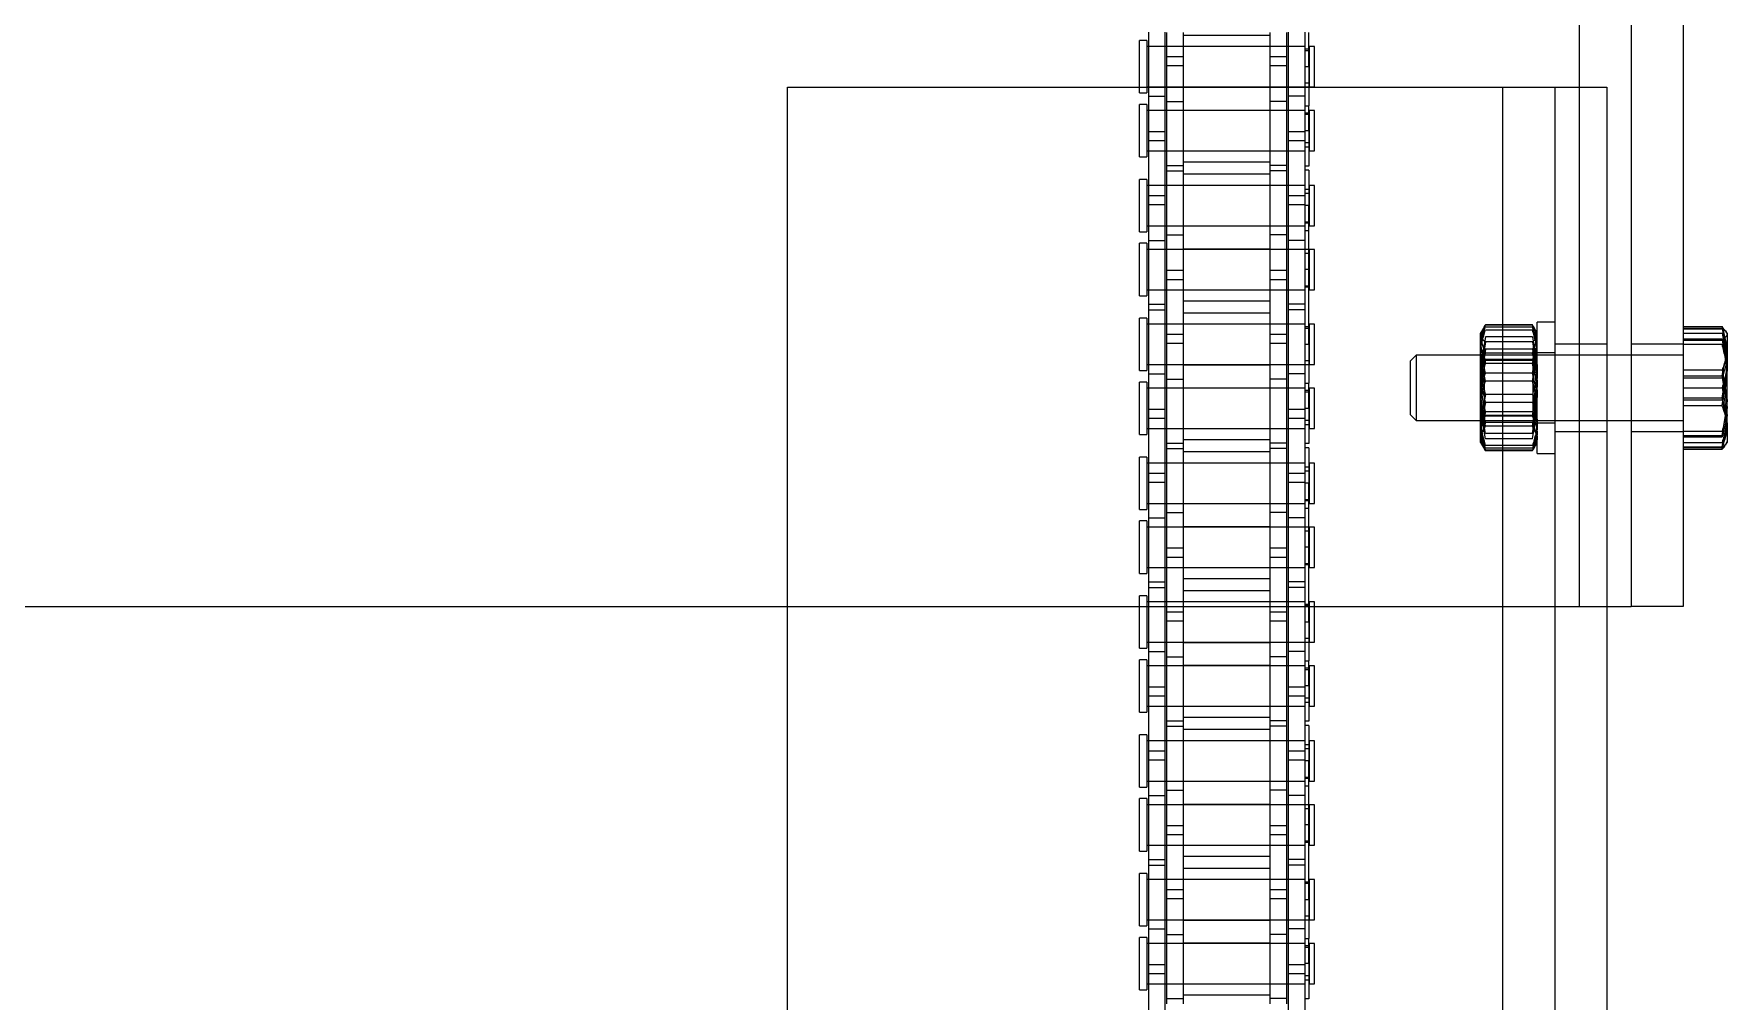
# Model space of a CAD drawing. Header units: metres. Extents: x 0 to 63075, y 0 to 44550.
# Drawn here: x 14040.3 to 14195.2, y 30320.9 to 30409.4 of the extents above; entities that cross this region are included whole.
import ezdxf

# ---------------------------------------------------------------- set-up
doc = ezdxf.new("R2010")
doc.units = ezdxf.units.M
doc.header["$LTSCALE"] = 75
doc.linetypes.add('HIDDEN2', pattern=[4.7625, 3.175, -1.5875])
for name, color, linetype in [('SDM', 7, 'Continuous'), ('SL4', 4, 'Continuous'), ('ST1', 7, 'HIDDEN2')]:
    doc.layers.add(name, color=color, linetype=linetype)

# ---------------------------------------------------------------- blocks, each defined once
blk = doc.blocks.new('A$Cb6dca9d5')
at = {"layer": 'SL4'}
for p, q in [((340, 3717.21), (340, 3617.21)), ((344.76, 3717.21), (344.76, 3617.21)), ((295.84, 3664.71), (295.84, 3669.75)), ((297.36, 3664.71), (297.36, 3669.75)), ((297.51, 3664.71), (297.51, 3669.71)), ((299.03, 3664.71), (299.03, 3669.71)), ((306.96, 3664.71), (306.96, 3669.71)), ((308.48, 3664.71), (308.48, 3669.71)), ((308.64, 3664.71), (308.64, 3669.75)), ((310.16, 3664.73), (310.16, 3669.75)), ((310.49, 3666.58), (310.49, 3669.71)), ((335.24, 3669.71), (335.24, 3664.71)), ((295.66, 3668.97), (295, 3668.97)), ((295, 3664.71), (295, 3668.97)), ((295.66, 3668.97), (295.66, 3664.71)), ((295.84, 3668.42), (295.66, 3668.42)), ((297.51, 3668.42), (297.36, 3668.42)), ((308.64, 3668.42), (308.48, 3668.42)), ((310.53, 3668.05), (310.49, 3668.05)), ((311, 3668.42), (310.53, 3668.42)), ((310.53, 3668.42), (310.53, 3664.73)), ((311, 3664.73), (311, 3668.42)), ((310.49, 3666.58), (310.16, 3666.58)), ((310.49, 3666.58), (310.49, 3664.73)), ((262.77, 3664.71), (328.24, 3664.71)), ((262.77, 2339.74), (262.77, 3664.71)), ((295.66, 3664.73), (295.84, 3664.73)), ((297.36, 3664.73), (297.51, 3664.73)), ((308.48, 3664.73), (308.64, 3664.73)), ((310.49, 3665.1), (310.53, 3665.1)), ((310.53, 3664.73), (311, 3664.73)), ((328.24, 2339.74), (328.24, 3664.71)), ((328.24, 3664.71), (337.77, 3664.71)), ((337.77, 3664.71), (337.77, 2339.74)), ((344.76, 3642.83), (348.32, 3642.83)), ((344.76, 3642.67), (348.32, 3642.67)), ((344.76, 3641.58), (348.32, 3641.58)), ((348.32, 3642.83), (348.38, 3642.56)), ((348.41, 3642.68), (348.32, 3642.83)), ((348.32, 3641.58), (348.76, 3638.85)), ((348.76, 3642.12), (348.76, 3638.85)), ((340, 3640.21), (337.77, 3640.21)), ((348.76, 3633.94), (348.76, 3638.85)), ((344.76, 3636.12), (348.32, 3636.12)), ((348.32, 3636.12), (348.76, 3633.94)), ((337.77, 3634.21), (340, 3634.21)), ((348.76, 3633.94), (348.76, 3632.22)), ((348.71, 3632.12), (348.76, 3632.21)), ((344.76, 3631.76), (348.32, 3631.76)), ((344.76, 3631.6), (348.32, 3631.6)), ((348.43, 3631.72), (348.32, 3631.6)), ((123.24, 3617.21), (262.77, 3617.21)), ((337.77, 3617.21), (340, 3617.21)), ((344.76, 3617.21), (340, 3617.21))]:
    blk.add_line(p, q, dxfattribs=at)
for points, knots in [([(348.32, 3642.67), (348.37, 3642.63), (348.63, 3642.45), (348.71, 3642.27), (348.76, 3642.12)], [0, 0, 0, 0, 0.211001, 1, 1, 1, 1]), ([(348.76, 3642.12), (348.76, 3642.08), (348.74, 3641.9), (348.5, 3641.72), (348.32, 3641.58)], [0, 0, 0, 0, 0.231849, 1, 1, 1, 1]), ([(348.76, 3638.85), (348.76, 3638.79), (348.76, 3637.86), (348.53, 3636.96), (348.32, 3636.12)], [0, 0, 0, 0, 0.0702006, 1, 1, 1, 1]), ([(348.76, 3633.94), (348.76, 3633.89), (348.76, 3633.15), (348.53, 3632.43), (348.32, 3631.76)], [0, 0, 0, 0, 0.070201, 1, 1, 1, 1]), ([(348.32, 3631.76), (348.5, 3631.9), (348.74, 3632.08), (348.76, 3632.26), (348.76, 3632.3)], [0, 0, 0, 0, 0.768151, 1, 1, 1, 1])]:
    blk.add_open_spline(points, degree=3, knots=knots, dxfattribs=at)
at = {"layer": 'ST1'}
for p, q in [((335.24, 3717.21), (335.24, 3617.21)), ((299.03, 3669.47), (306.96, 3669.47)), ((297.36, 3668.42), (295.84, 3668.42)), ((297.36, 3668.42), (295.84, 3668.42)), ((308.48, 3668.42), (297.51, 3668.42)), ((299.03, 3668.42), (297.51, 3668.42)), ((306.96, 3668.42), (299.03, 3668.42)), ((308.48, 3668.42), (306.96, 3668.42)), ((310.16, 3668.42), (308.64, 3668.42)), ((310.16, 3668.42), (308.64, 3668.42)), ((310.49, 3668.19), (310.16, 3668.19)), ((310.49, 3668.05), (310.16, 3668.05)), ((297.51, 3667.51), (299.03, 3667.51)), ((299.03, 3666.65), (297.51, 3666.65)), ((306.96, 3667.51), (308.48, 3667.51)), ((308.48, 3666.65), (306.96, 3666.65)), ((295, 3664.18), (295, 3664.71)), ((295.66, 3664.71), (295.66, 3664.18)), ((295.84, 3664.73), (297.36, 3664.73)), ((295.84, 3664.73), (297.36, 3664.73)), ((295.84, 3660.66), (295.84, 3664.71)), ((297.36, 3660.66), (297.36, 3664.71)), ((297.51, 3664.73), (308.48, 3664.73)), ((297.51, 3664.73), (299.03, 3664.73)), ((297.51, 3663.4), (297.51, 3664.71)), ((299.03, 3663.4), (299.03, 3664.71)), ((299.03, 3664.73), (306.96, 3664.73)), ((306.96, 3664.69), (299.03, 3664.69)), ((306.96, 3664.73), (308.48, 3664.73)), ((306.96, 3663.4), (306.96, 3664.71)), ((308.48, 3663.4), (308.48, 3664.71)), ((308.64, 3664.73), (310.49, 3664.73)), ((308.64, 3664.73), (310.16, 3664.73)), ((308.64, 3660.66), (308.64, 3664.71)), ((310.16, 3665.1), (310.49, 3665.1)), ((310.16, 3660.66), (310.16, 3664.73)), ((310.49, 3664.73), (310.49, 3663.02)), ((328.24, 2339.74), (328.24, 3664.71)), ((333, 3664.71), (333, 2339.74)), ((335.24, 3664.71), (335.24, 3617.21)), ((295, 3664.18), (295.66, 3664.18)), ((295.84, 3663.9), (297.36, 3663.9)), ((297.51, 3663.4), (299.03, 3663.4)), ((297.51, 3657.05), (297.51, 3663.4)), ((299.03, 3657.05), (299.03, 3663.4)), ((308.48, 3663.4), (306.96, 3663.4)), ((306.96, 3657.05), (306.96, 3663.4)), ((308.48, 3657.05), (308.48, 3663.4)), ((310.16, 3663.9), (308.64, 3663.9)), ((295, 3658.33), (295, 3663.13)), ((295.66, 3663.13), (295, 3663.13)), ((295.66, 3663.13), (295.66, 3658.33)), ((310.16, 3662.57), (295.66, 3662.57)), ((297.36, 3662.57), (295.84, 3662.57)), ((299.03, 3662.57), (297.51, 3662.57)), ((299.03, 3662.62), (306.96, 3662.62)), ((306.96, 3662.57), (299.03, 3662.57)), ((308.48, 3662.57), (306.96, 3662.57)), ((310.16, 3662.57), (308.64, 3662.57)), ((310.16, 3663.02), (310.49, 3663.02)), ((310.49, 3662.35), (310.16, 3662.35)), ((310.53, 3662.2), (310.16, 3662.2)), ((310.49, 3660.73), (310.49, 3663.02)), ((310.53, 3662.57), (310.53, 3658.88)), ((311, 3662.57), (310.53, 3662.57)), ((311, 3658.88), (311, 3662.57)), ((295.84, 3659.8), (295.84, 3660.66)), ((295.84, 3660.66), (297.36, 3660.66)), ((297.36, 3659.8), (297.36, 3660.66)), ((308.64, 3659.8), (308.64, 3660.66)), ((308.64, 3660.66), (310.16, 3660.66)), ((310.49, 3660.73), (310.16, 3660.73)), ((310.16, 3659.8), (310.16, 3660.66)), ((310.49, 3660.73), (310.49, 3657.5)), ((295.66, 3658.88), (310.16, 3658.88)), ((295.84, 3650.7), (295.84, 3659.8)), ((297.36, 3659.8), (295.84, 3659.8)), ((295.84, 3658.88), (297.36, 3658.88)), ((297.36, 3650.7), (297.36, 3659.8)), ((297.51, 3658.88), (299.03, 3658.88)), ((299.03, 3658.88), (306.96, 3658.88)), ((306.96, 3658.88), (308.48, 3658.88)), ((308.64, 3650.7), (308.64, 3659.8)), ((310.16, 3659.8), (308.64, 3659.8)), ((308.64, 3658.88), (310.16, 3658.88)), ((310.16, 3650.7), (310.16, 3659.8)), ((310.49, 3659.62), (310.16, 3659.62)), ((310.16, 3659.25), (310.53, 3659.25)), ((310.53, 3658.88), (311, 3658.88)), ((295, 3658.33), (295.66, 3658.33)), ((297.51, 3657.55), (299.03, 3657.55)), ((297.51, 3657.05), (299.03, 3657.05)), ((297.51, 3647.96), (297.51, 3657.05)), ((299.03, 3647.96), (299.03, 3657.05)), ((306.96, 3657.84), (299.03, 3657.84)), ((308.48, 3657.55), (306.96, 3657.55)), ((308.48, 3657.05), (306.96, 3657.05)), ((306.96, 3647.96), (306.96, 3657.05)), ((308.48, 3647.96), (308.48, 3657.05)), ((310.49, 3657.5), (310.16, 3657.5)), ((310.49, 3657.11), (310.16, 3657.11)), ((310.49, 3657.11), (310.49, 3653.88)), ((295, 3651.48), (295, 3656.27)), ((295.66, 3656.27), (295, 3656.27)), ((295.66, 3656.27), (295.66, 3651.48)), ((310.16, 3655.72), (295.66, 3655.72)), ((297.36, 3655.72), (295.84, 3655.72)), ((299.03, 3655.72), (297.51, 3655.72)), ((299.03, 3656.77), (306.96, 3656.77)), ((306.96, 3655.72), (299.03, 3655.72)), ((308.48, 3655.72), (306.96, 3655.72)), ((310.16, 3655.72), (308.64, 3655.72)), ((310.53, 3655.72), (310.53, 3652.03)), ((311, 3655.72), (310.53, 3655.72)), ((311, 3652.03), (311, 3655.72)), ((295.84, 3654.81), (297.36, 3654.81)), ((297.36, 3653.95), (295.84, 3653.95)), ((308.64, 3654.81), (310.16, 3654.81)), ((310.16, 3653.95), (308.64, 3653.95)), ((310.53, 3655.35), (310.16, 3655.35)), ((310.49, 3654.98), (310.16, 3654.98)), ((310.49, 3653.88), (310.16, 3653.88)), ((310.49, 3641.18), (310.49, 3653.88)), ((310.16, 3652.4), (310.53, 3652.4)), ((295, 3651.48), (295.66, 3651.48)), ((295.66, 3652.03), (310.16, 3652.03)), ((295.84, 3652.03), (297.36, 3652.03)), ((297.51, 3652.03), (299.03, 3652.03)), ((297.51, 3651.2), (299.03, 3651.2)), ((299.03, 3652.03), (306.96, 3652.03)), ((306.96, 3651.99), (299.03, 3651.99)), ((306.96, 3652.03), (308.48, 3652.03)), ((308.48, 3651.2), (306.96, 3651.2)), ((308.64, 3652.03), (310.16, 3652.03)), ((310.49, 3652.26), (310.16, 3652.26)), ((310.49, 3651.58), (310.16, 3651.58)), ((310.53, 3652.03), (311, 3652.03)), ((295, 3645.63), (295, 3650.43)), ((295.66, 3650.43), (295, 3650.43)), ((295.66, 3650.43), (295.66, 3645.63)), ((310.16, 3649.87), (295.66, 3649.87)), ((295.84, 3650.7), (297.36, 3650.7)), ((295.84, 3644.35), (295.84, 3650.7)), ((297.36, 3649.87), (295.84, 3649.87)), ((297.36, 3644.35), (297.36, 3650.7)), ((299.03, 3649.87), (297.51, 3649.87)), ((299.03, 3649.92), (306.96, 3649.92)), ((306.96, 3649.87), (299.03, 3649.87)), ((308.48, 3649.87), (306.96, 3649.87)), ((310.16, 3650.7), (308.64, 3650.7)), ((308.64, 3644.35), (308.64, 3650.7)), ((310.49, 3649.87), (308.64, 3649.87)), ((310.16, 3644.35), (310.16, 3650.7)), ((310.53, 3649.5), (310.16, 3649.5)), ((310.53, 3649.87), (310.53, 3646.18)), ((311, 3649.87), (310.53, 3649.87)), ((311, 3646.18), (311, 3649.87)), ((297.51, 3647.1), (297.51, 3647.96)), ((297.51, 3647.96), (299.03, 3647.96)), ((299.03, 3647.1), (299.03, 3647.96)), ((306.96, 3647.1), (306.96, 3647.96)), ((306.96, 3647.96), (308.48, 3647.96)), ((308.48, 3647.1), (308.48, 3647.96)), ((310.49, 3648.03), (310.16, 3648.03)), ((295.66, 3646.18), (310.16, 3646.18)), ((295.84, 3646.18), (297.36, 3646.18)), ((297.51, 3638), (297.51, 3647.1)), ((299.03, 3647.1), (297.51, 3647.1)), ((297.51, 3646.18), (299.03, 3646.18)), ((299.03, 3638), (299.03, 3647.1)), ((299.03, 3646.18), (306.96, 3646.18)), ((306.96, 3638), (306.96, 3647.1)), ((308.48, 3647.1), (306.96, 3647.1)), ((306.96, 3646.18), (308.48, 3646.18)), ((308.48, 3638), (308.48, 3647.1)), ((308.64, 3646.18), (310.16, 3646.18)), ((310.16, 3646.55), (310.53, 3646.55)), ((310.49, 3646.41), (310.16, 3646.41)), ((310.53, 3646.18), (311, 3646.18)), ((295, 3645.63), (295.66, 3645.63)), ((295.84, 3644.85), (297.36, 3644.85)), ((306.96, 3645.14), (299.03, 3645.14)), ((310.16, 3644.85), (308.64, 3644.85)), ((295, 3638.78), (295, 3643.57)), ((295.66, 3643.57), (295, 3643.57)), ((295.66, 3643.57), (295.66, 3638.78)), ((310.16, 3643.02), (295.66, 3643.02)), ((295.84, 3644.35), (297.36, 3644.35)), ((295.84, 3635.26), (295.84, 3644.35)), ((297.36, 3643.02), (295.84, 3643.02)), ((297.36, 3635.26), (297.36, 3644.35)), ((299.03, 3643.02), (297.51, 3643.02)), ((299.03, 3644.07), (306.96, 3644.07)), ((306.96, 3643.02), (299.03, 3643.02)), ((308.48, 3643.02), (306.96, 3643.02)), ((310.16, 3644.35), (308.64, 3644.35)), ((308.64, 3635.26), (308.64, 3644.35)), ((310.16, 3643.02), (308.64, 3643.02)), ((310.16, 3635.26), (310.16, 3644.35)), ((310.53, 3643.02), (310.53, 3639.33)), ((311, 3643.02), (310.53, 3643.02)), ((311, 3639.33), (311, 3643.02)), ((331.4, 3631.21), (331.4, 3643.21)), ((333, 3643.21), (331.4, 3643.21)), ((297.51, 3642.11), (299.03, 3642.11)), ((306.96, 3642.11), (308.48, 3642.11)), ((310.49, 3642.79), (310.16, 3642.79)), ((310.53, 3642.65), (310.16, 3642.65)), ((326.56, 3642.82), (326.2, 3642.21)), ((326.2, 3642.18), (326.23, 3642.24)), ((326.2, 3641.39), (326.2, 3642.21)), ((326.65, 3641.88), (326.2, 3639.24)), ((326.65, 3640.39), (326.2, 3641.68)), ((330.96, 3642.98), (326.65, 3642.98)), ((330.96, 3642.94), (326.65, 3642.94)), ((330.96, 3642.75), (326.65, 3642.75)), ((330.96, 3642.49), (326.65, 3642.49)), ((330.96, 3641.88), (326.65, 3641.88)), ((331.02, 3642.81), (330.96, 3642.98)), ((330.96, 3641.88), (331.4, 3639.24)), ((330.96, 3640.39), (331.4, 3641.68)), ((331.4, 3642.21), (331.05, 3642.82)), ((344.76, 3642.61), (348.32, 3642.61)), ((344.76, 3642.21), (348.32, 3642.21)), ((344.76, 3641.69), (348.32, 3641.69)), ((348.32, 3642.61), (348.76, 3640.37)), ((348.32, 3642.21), (348.76, 3639.71)), ((348.38, 3642.56), (348.76, 3640.84)), ((348.59, 3642.42), (348.41, 3642.68)), ((348.73, 3642.28), (348.64, 3642.43)), ((348.76, 3642.15), (348.76, 3642.21)), ((348.76, 3642.21), (348.76, 3642.12)), ((299.03, 3641.25), (297.51, 3641.25)), ((308.48, 3641.25), (306.96, 3641.25)), ((310.49, 3641.18), (310.16, 3641.18)), ((310.49, 3641.18), (310.49, 3637.62)), ((320.32, 3640.21), (319.76, 3639.66)), ((320.32, 3640.21), (320.32, 3634.21)), ((337.77, 3640.21), (320.32, 3640.21)), ((326.65, 3641.41), (326.2, 3638.64)), ((326.2, 3636.92), (326.2, 3641.39)), ((326.65, 3639.42), (326.2, 3641.18)), ((326.65, 3640.73), (326.2, 3637.86)), ((326.65, 3638.55), (326.2, 3640.65)), ((326.55, 3639.71), (326.2, 3640.21)), ((326.65, 3637.82), (326.2, 3640.16)), ((330.96, 3641.41), (326.65, 3641.41)), ((330.96, 3640.73), (326.65, 3640.73)), ((330.96, 3640.39), (326.65, 3640.39)), ((330.96, 3641.41), (331.4, 3638.64)), ((330.96, 3639.42), (331.4, 3641.18)), ((330.96, 3640.73), (331.4, 3637.86)), ((330.96, 3638.55), (331.4, 3640.65)), ((330.96, 3637.82), (331.4, 3640.16)), ((331.38, 3640.21), (331.03, 3639.71)), ((331.38, 3639.72), (331.38, 3640.21)), ((331.4, 3640.21), (331.38, 3640.21)), ((333, 3640.41), (331.4, 3640.41)), ((337.77, 3641.21), (333, 3641.21)), ((344.76, 3641.21), (340, 3641.21)), ((344.76, 3640.21), (340, 3640.21)), ((344.76, 3641.19), (348.32, 3641.19)), ((348.32, 3638.3), (348.76, 3640.48)), ((295, 3638.78), (295.66, 3638.78)), ((295.66, 3639.33), (310.16, 3639.33)), ((295.84, 3639.33), (297.36, 3639.33)), ((295.84, 3638.5), (297.36, 3638.5)), ((297.51, 3639.33), (299.03, 3639.33)), ((299.03, 3639.33), (306.96, 3639.33)), ((306.96, 3639.29), (299.03, 3639.29)), ((306.96, 3639.33), (308.48, 3639.33)), ((308.64, 3639.33), (310.49, 3639.33)), ((310.16, 3638.5), (308.64, 3638.5)), ((310.16, 3639.7), (310.53, 3639.7)), ((310.53, 3639.33), (311, 3639.33)), ((319.76, 3639.66), (319.76, 3634.77)), ((326.65, 3639.8), (326.2, 3636.92)), ((326.55, 3639.71), (326.55, 3639.3)), ((331.03, 3639.71), (326.55, 3639.71)), ((326.55, 3639.3), (326.55, 3634.71)), ((330.96, 3639.8), (326.65, 3639.8)), ((330.96, 3639.42), (326.65, 3639.42)), ((330.96, 3638.55), (326.65, 3638.55)), ((330.96, 3639.8), (331.4, 3636.92)), ((331.03, 3634.71), (331.03, 3639.71)), ((331.38, 3634.21), (331.38, 3639.72)), ((344.76, 3638.85), (348.32, 3638.85)), ((348.32, 3636.3), (348.76, 3638.99)), ((348.32, 3638.85), (348.76, 3636.04)), ((348.32, 3635.58), (348.76, 3638.38)), ((295, 3632.93), (295, 3637.73)), ((295.66, 3637.73), (295, 3637.73)), ((295.66, 3637.73), (295.66, 3632.93)), ((310.16, 3637.17), (295.66, 3637.17)), ((297.36, 3637.17), (295.84, 3637.17)), ((297.51, 3638), (299.03, 3638)), ((297.51, 3631.65), (297.51, 3638)), ((299.03, 3637.17), (297.51, 3637.17)), ((299.03, 3631.65), (299.03, 3638)), ((299.03, 3637.22), (306.96, 3637.22)), ((306.96, 3637.17), (299.03, 3637.17)), ((308.48, 3638), (306.96, 3638)), ((306.96, 3631.65), (306.96, 3638)), ((308.48, 3637.17), (306.96, 3637.17)), ((308.48, 3631.65), (308.48, 3638)), ((310.16, 3637.17), (308.64, 3637.17)), ((310.16, 3637.62), (310.49, 3637.62)), ((310.49, 3636.95), (310.16, 3636.95)), ((310.53, 3636.8), (310.16, 3636.8)), ((310.49, 3635.33), (310.49, 3637.62)), ((310.53, 3637.17), (310.53, 3633.48)), ((311, 3637.17), (310.53, 3637.17)), ((311, 3633.48), (311, 3637.17)), ((326.65, 3634.63), (326.2, 3637.51)), ((326.2, 3632.74), (326.2, 3636.92)), ((330.96, 3637.82), (326.65, 3637.82)), ((330.96, 3634.63), (331.4, 3637.51)), ((344.76, 3638.3), (348.32, 3638.3)), ((344.76, 3638.13), (348.32, 3638.13)), ((344.76, 3637.21), (348.32, 3637.21)), ((348.32, 3638.13), (348.76, 3635.43)), ((348.32, 3637.21), (348.76, 3634.71)), ((295.84, 3634.4), (295.84, 3635.26)), ((295.84, 3635.26), (297.36, 3635.26)), ((297.36, 3634.4), (297.36, 3635.26)), ((308.64, 3634.4), (308.64, 3635.26)), ((308.64, 3635.26), (310.16, 3635.26)), ((310.49, 3635.33), (310.16, 3635.33)), ((310.16, 3634.4), (310.16, 3635.26)), ((310.49, 3635.33), (310.49, 3632.1)), ((326.65, 3636.6), (326.2, 3634.27)), ((326.65, 3633.7), (326.2, 3636.56)), ((326.65, 3635.87), (326.2, 3633.78)), ((326.65, 3633.02), (326.2, 3635.78)), ((330.96, 3636.6), (326.65, 3636.6)), ((330.96, 3635.87), (326.65, 3635.87)), ((330.96, 3636.6), (331.4, 3634.27)), ((330.96, 3633.7), (331.4, 3636.56)), ((330.96, 3635.87), (331.4, 3633.78)), ((330.96, 3633.02), (331.4, 3635.78)), ((344.76, 3636.3), (348.32, 3636.3)), ((344.76, 3635.58), (348.32, 3635.58)), ((348.32, 3632.85), (348.76, 3635.57)), ((295.84, 3625.3), (295.84, 3634.4)), ((297.36, 3634.4), (295.84, 3634.4)), ((297.36, 3625.3), (297.36, 3634.4)), ((308.64, 3625.3), (308.64, 3634.4)), ((310.16, 3634.4), (308.64, 3634.4)), ((310.16, 3625.3), (310.16, 3634.4)), ((310.49, 3634.22), (310.16, 3634.22)), ((310.16, 3633.85), (310.53, 3633.85)), ((319.76, 3634.77), (320.32, 3634.21)), ((320.32, 3634.21), (337.77, 3634.21)), ((326.65, 3632.55), (326.2, 3635.19)), ((326.2, 3634.21), (326.55, 3634.71)), ((326.65, 3634.03), (326.2, 3632.74)), ((326.29, 3633), (326.65, 3633.7)), ((326.65, 3635), (326.32, 3633.69)), ((326.55, 3634.71), (331.03, 3634.71)), ((330.96, 3635), (326.65, 3635)), ((330.96, 3634.63), (326.65, 3634.63)), ((330.96, 3634.03), (326.65, 3634.03)), ((330.96, 3633.7), (326.65, 3633.7)), ((330.96, 3632.55), (331.4, 3635.19)), ((330.96, 3635), (331.29, 3633.69)), ((330.96, 3634.03), (331.4, 3632.74)), ((331.31, 3633), (330.96, 3633.7)), ((331.03, 3634.71), (331.38, 3634.21)), ((331.38, 3634.21), (331.4, 3634.21)), ((331.4, 3634.01), (333, 3634.01)), ((340, 3634.21), (344.76, 3634.21)), ((348.32, 3631.82), (348.76, 3634.06)), ((295, 3632.93), (295.66, 3632.93)), ((295.66, 3633.48), (310.16, 3633.48)), ((295.84, 3633.48), (297.36, 3633.48)), ((297.51, 3633.48), (299.03, 3633.48)), ((297.51, 3632.15), (299.03, 3632.15)), ((299.03, 3633.48), (306.96, 3633.48)), ((306.96, 3632.44), (299.03, 3632.44)), ((308.48, 3632.15), (306.96, 3632.15)), ((306.96, 3633.48), (308.48, 3633.48)), ((308.64, 3633.48), (310.16, 3633.48)), ((310.53, 3633.48), (311, 3633.48)), ((326.2, 3632.59), (326.23, 3632.82)), ((326.2, 3632.21), (326.2, 3632.74)), ((326.45, 3631.8), (326.2, 3632.59)), ((326.34, 3632.08), (326.2, 3632.35)), ((326.26, 3632.19), (326.2, 3632.24)), ((326.2, 3632.24), (326.2, 3632.21)), ((326.2, 3632.21), (326.56, 3631.6)), ((330.96, 3633.02), (326.65, 3633.02)), ((330.96, 3632.55), (326.65, 3632.55)), ((331.05, 3631.6), (331.4, 3632.21)), ((331.4, 3632.59), (331.38, 3632.82)), ((333, 3633.21), (337.77, 3633.21)), ((340, 3633.21), (344.76, 3633.21)), ((344.76, 3633.23), (348.32, 3633.23)), ((344.76, 3632.85), (348.32, 3632.85)), ((344.76, 3632.73), (348.32, 3632.73)), ((344.76, 3632.21), (348.32, 3632.21)), ((348.32, 3631.6), (348.76, 3633.59)), ((295, 3626.08), (295, 3630.87)), ((295.66, 3630.87), (295, 3630.87)), ((295.66, 3630.87), (295.66, 3626.08)), ((297.51, 3631.65), (299.03, 3631.65)), ((297.51, 3622.56), (297.51, 3631.65)), ((299.03, 3622.56), (299.03, 3631.65)), ((299.03, 3631.37), (306.96, 3631.37)), ((308.48, 3631.65), (306.96, 3631.65)), ((306.96, 3622.56), (306.96, 3631.65)), ((308.48, 3622.56), (308.48, 3631.65)), ((310.49, 3632.1), (310.16, 3632.1)), ((310.49, 3631.71), (310.16, 3631.71)), ((310.49, 3631.71), (310.49, 3628.48)), ((330.96, 3631.93), (326.65, 3631.93)), ((330.96, 3631.68), (326.65, 3631.68)), ((330.96, 3631.49), (326.65, 3631.49)), ((330.96, 3631.45), (326.65, 3631.45)), ((331.4, 3631.21), (333, 3631.21)), ((344.76, 3631.82), (348.32, 3631.82)), ((348.64, 3632), (348.71, 3632.12)), ((310.16, 3630.32), (295.66, 3630.32)), ((297.36, 3630.32), (295.84, 3630.32)), ((295.84, 3629.41), (297.36, 3629.41)), ((299.03, 3630.32), (297.51, 3630.32)), ((306.96, 3630.32), (299.03, 3630.32)), ((308.48, 3630.32), (306.96, 3630.32)), ((310.16, 3630.32), (308.64, 3630.32)), ((308.64, 3629.41), (310.16, 3629.41)), ((310.53, 3629.95), (310.16, 3629.95)), ((310.49, 3629.58), (310.16, 3629.58)), ((310.53, 3630.32), (310.53, 3626.63)), ((311, 3630.32), (310.53, 3630.32)), ((311, 3626.63), (311, 3630.32)), ((297.36, 3628.55), (295.84, 3628.55)), ((310.16, 3628.55), (308.64, 3628.55)), ((310.49, 3628.48), (310.16, 3628.48)), ((310.49, 3615.78), (310.49, 3628.48)), ((295, 3626.08), (295.66, 3626.08)), ((295.66, 3626.63), (310.16, 3626.63)), ((295.84, 3626.63), (297.36, 3626.63)), ((297.51, 3626.63), (299.03, 3626.63)), ((299.03, 3626.63), (306.96, 3626.63)), ((306.96, 3626.59), (299.03, 3626.59)), ((306.96, 3626.63), (308.48, 3626.63)), ((308.64, 3626.63), (310.16, 3626.63)), ((310.16, 3627), (310.53, 3627)), ((310.49, 3626.86), (310.16, 3626.86)), ((310.49, 3626.18), (310.16, 3626.18)), ((310.53, 3626.63), (311, 3626.63)), ((295, 3620.23), (295, 3625.03)), ((295.66, 3625.03), (295, 3625.03)), ((295.66, 3625.03), (295.66, 3620.23)), ((310.16, 3624.47), (295.66, 3624.47)), ((295.84, 3625.3), (297.36, 3625.3)), ((295.84, 3618.95), (295.84, 3625.3)), ((297.36, 3624.47), (295.84, 3624.47)), ((297.36, 3618.95), (297.36, 3625.3)), ((297.51, 3625.8), (299.03, 3625.8)), ((299.03, 3624.47), (297.51, 3624.47)), ((299.03, 3624.52), (306.96, 3624.52)), ((306.96, 3624.47), (299.03, 3624.47)), ((308.48, 3625.8), (306.96, 3625.8)), ((308.48, 3624.47), (306.96, 3624.47)), ((310.16, 3625.3), (308.64, 3625.3)), ((308.64, 3618.95), (308.64, 3625.3)), ((310.49, 3624.47), (308.64, 3624.47)), ((310.16, 3618.95), (310.16, 3625.3)), ((310.53, 3624.47), (310.53, 3620.78)), ((311, 3624.47), (310.53, 3624.47)), ((311, 3620.78), (311, 3624.47)), ((310.53, 3624.1), (310.16, 3624.1)), ((297.51, 3621.7), (297.51, 3622.56)), ((297.51, 3622.56), (299.03, 3622.56)), ((297.51, 3612.6), (297.51, 3621.7)), ((299.03, 3621.7), (297.51, 3621.7)), ((299.03, 3621.7), (299.03, 3622.56)), ((299.03, 3612.6), (299.03, 3621.7)), ((306.96, 3621.7), (306.96, 3622.56)), ((306.96, 3622.56), (308.48, 3622.56)), ((306.96, 3612.6), (306.96, 3621.7)), ((308.48, 3621.7), (306.96, 3621.7)), ((308.48, 3621.7), (308.48, 3622.56)), ((308.48, 3612.6), (308.48, 3621.7)), ((310.49, 3622.63), (310.16, 3622.63)), ((295, 3620.23), (295.66, 3620.23)), ((295.66, 3620.78), (310.16, 3620.78)), ((295.84, 3620.78), (297.36, 3620.78)), ((297.51, 3620.78), (299.03, 3620.78)), ((299.03, 3620.78), (306.96, 3620.78)), ((306.96, 3620.78), (308.48, 3620.78)), ((308.64, 3620.78), (310.16, 3620.78)), ((310.16, 3621.15), (310.53, 3621.15)), ((310.49, 3621.01), (310.16, 3621.01)), ((310.53, 3620.78), (311, 3620.78)), ((295.84, 3619.45), (297.36, 3619.45)), ((295.84, 3618.95), (297.36, 3618.95)), ((295.84, 3609.86), (295.84, 3618.95)), ((297.36, 3609.86), (297.36, 3618.95)), ((306.96, 3619.74), (299.03, 3619.74)), ((299.03, 3618.67), (306.96, 3618.67)), ((310.16, 3619.45), (308.64, 3619.45)), ((310.16, 3618.95), (308.64, 3618.95)), ((308.64, 3609.86), (308.64, 3618.95)), ((310.16, 3609.86), (310.16, 3618.95)), ((262.77, 3617.21), (335.24, 3617.21)), ((295, 3613.38), (295, 3618.17)), ((295.66, 3618.17), (295, 3618.17)), ((295.66, 3618.17), (295.66, 3613.38)), ((310.16, 3617.62), (295.66, 3617.62)), ((297.36, 3617.62), (295.84, 3617.62)), ((299.03, 3617.62), (297.51, 3617.62)), ((297.51, 3616.71), (299.03, 3616.71)), ((306.96, 3617.62), (299.03, 3617.62)), ((308.48, 3617.62), (306.96, 3617.62)), ((306.96, 3616.71), (308.48, 3616.71)), ((310.16, 3617.62), (308.64, 3617.62)), ((310.49, 3617.39), (310.16, 3617.39)), ((310.53, 3617.25), (310.16, 3617.25)), ((310.53, 3617.62), (310.53, 3613.93)), ((311, 3617.62), (310.53, 3617.62)), ((311, 3613.93), (311, 3617.62)), ((335.24, 3617.21), (337.77, 3617.21)), ((299.03, 3615.85), (297.51, 3615.85)), ((308.48, 3615.85), (306.96, 3615.85)), ((310.49, 3615.78), (310.16, 3615.78)), ((310.49, 3615.78), (310.49, 3612.22)), ((295.66, 3613.93), (310.16, 3613.93)), ((295.84, 3613.93), (297.36, 3613.93)), ((297.51, 3613.93), (299.03, 3613.93)), ((299.03, 3613.93), (306.96, 3613.93)), ((306.96, 3613.89), (299.03, 3613.89)), ((306.96, 3613.93), (308.48, 3613.93)), ((308.64, 3613.93), (310.49, 3613.93)), ((310.16, 3614.3), (310.53, 3614.3)), ((310.53, 3613.93), (311, 3613.93)), ((295, 3613.38), (295.66, 3613.38)), ((295, 3607.53), (295, 3612.33)), ((295.66, 3612.33), (295, 3612.33)), ((295.66, 3612.33), (295.66, 3607.53)), ((295.84, 3613.1), (297.36, 3613.1)), ((297.51, 3612.6), (299.03, 3612.6)), ((297.51, 3606.25), (297.51, 3612.6)), ((299.03, 3606.25), (299.03, 3612.6)), ((308.48, 3612.6), (306.96, 3612.6)), ((306.96, 3606.25), (306.96, 3612.6)), ((308.48, 3606.25), (308.48, 3612.6)), ((310.16, 3613.1), (308.64, 3613.1)), ((310.16, 3612.22), (310.49, 3612.22)), ((310.49, 3609.93), (310.49, 3612.22)), ((310.16, 3611.77), (295.66, 3611.77)), ((297.36, 3611.77), (295.84, 3611.77)), ((299.03, 3611.77), (297.51, 3611.77)), ((299.03, 3611.82), (306.96, 3611.82)), ((306.96, 3611.77), (299.03, 3611.77)), ((308.48, 3611.77), (306.96, 3611.77)), ((310.16, 3611.77), (308.64, 3611.77)), ((310.49, 3611.55), (310.16, 3611.55)), ((310.53, 3611.4), (310.16, 3611.4)), ((310.53, 3611.77), (310.53, 3608.08)), ((311, 3611.77), (310.53, 3611.77)), ((311, 3608.08), (311, 3611.77)), ((295.84, 3609), (295.84, 3609.86)), ((295.84, 3609.86), (297.36, 3609.86)), ((295.84, 3599.9), (295.84, 3609)), ((297.36, 3609), (295.84, 3609)), ((297.36, 3609), (297.36, 3609.86)), ((297.36, 3599.9), (297.36, 3609)), ((308.64, 3609), (308.64, 3609.86)), ((308.64, 3609.86), (310.16, 3609.86)), ((308.64, 3599.9), (308.64, 3609)), ((310.16, 3609), (308.64, 3609)), ((310.49, 3609.93), (310.16, 3609.93)), ((310.16, 3609), (310.16, 3609.86)), ((310.16, 3599.9), (310.16, 3609)), ((310.49, 3609.93), (310.49, 3606.7)), ((295, 3607.53), (295.66, 3607.53)), ((295.66, 3608.08), (310.16, 3608.08)), ((295.84, 3608.08), (297.36, 3608.08)), ((297.51, 3608.08), (299.03, 3608.08)), ((299.03, 3608.08), (306.96, 3608.08)), ((306.96, 3608.08), (308.48, 3608.08)), ((308.64, 3608.08), (310.16, 3608.08)), ((310.49, 3608.82), (310.16, 3608.82)), ((310.16, 3608.45), (310.53, 3608.45)), ((310.53, 3608.08), (311, 3608.08)), ((297.51, 3606.75), (299.03, 3606.75)), ((297.51, 3606.25), (299.03, 3606.25)), ((297.51, 3597.16), (297.51, 3606.25)), ((299.03, 3597.16), (299.03, 3606.25)), ((306.96, 3607.04), (299.03, 3607.04)), ((299.03, 3605.97), (306.96, 3605.97)), ((308.48, 3606.75), (306.96, 3606.75)), ((308.48, 3606.25), (306.96, 3606.25)), ((306.96, 3597.16), (306.96, 3606.25)), ((308.48, 3597.16), (308.48, 3606.25)), ((310.49, 3606.7), (310.16, 3606.7)), ((310.49, 3606.31), (310.16, 3606.31)), ((310.49, 3606.31), (310.49, 3603.08)), ((295, 3600.68), (295, 3605.47)), ((295.66, 3605.47), (295, 3605.47)), ((295.66, 3605.47), (295.66, 3600.68)), ((310.16, 3604.92), (295.66, 3604.92)), ((297.36, 3604.92), (295.84, 3604.92)), ((299.03, 3604.92), (297.51, 3604.92)), ((306.96, 3604.92), (299.03, 3604.92)), ((308.48, 3604.92), (306.96, 3604.92)), ((310.16, 3604.92), (308.64, 3604.92)), ((310.53, 3604.55), (310.16, 3604.55)), ((310.53, 3604.92), (310.53, 3601.23)), ((311, 3604.92), (310.53, 3604.92)), ((311, 3601.23), (311, 3604.92)), ((295.84, 3604.01), (297.36, 3604.01)), ((297.36, 3603.15), (295.84, 3603.15)), ((308.64, 3604.01), (310.16, 3604.01)), ((310.16, 3603.15), (308.64, 3603.15)), ((310.49, 3604.18), (310.16, 3604.18)), ((310.49, 3603.08), (310.16, 3603.08)), ((310.49, 3590.38), (310.49, 3603.08)), ((295.66, 3601.23), (310.16, 3601.23)), ((295.84, 3601.23), (297.36, 3601.23)), ((297.51, 3601.23), (299.03, 3601.23)), ((299.03, 3601.23), (306.96, 3601.23)), ((306.96, 3601.19), (299.03, 3601.19)), ((306.96, 3601.23), (308.48, 3601.23)), ((308.64, 3601.23), (310.16, 3601.23)), ((310.16, 3601.6), (310.53, 3601.6)), ((310.49, 3601.46), (310.16, 3601.46)), ((310.53, 3601.23), (311, 3601.23)), ((295, 3600.68), (295.66, 3600.68)), ((295, 3594.83), (295, 3599.63)), ((295.66, 3599.63), (295, 3599.63)), ((295.66, 3599.63), (295.66, 3594.83)), ((295.84, 3599.9), (297.36, 3599.9)), ((295.84, 3593.55), (295.84, 3599.9)), ((297.36, 3593.55), (297.36, 3599.9)), ((297.51, 3600.4), (299.03, 3600.4)), ((308.48, 3600.4), (306.96, 3600.4)), ((310.16, 3599.9), (308.64, 3599.9)), ((308.64, 3593.55), (308.64, 3599.9)), ((310.49, 3600.78), (310.16, 3600.78)), ((310.16, 3593.55), (310.16, 3599.9)), ((310.16, 3599.07), (295.66, 3599.07)), ((297.36, 3599.07), (295.84, 3599.07)), ((299.03, 3599.07), (297.51, 3599.07)), ((299.03, 3599.12), (306.96, 3599.12)), ((306.96, 3599.07), (299.03, 3599.07)), ((308.48, 3599.07), (306.96, 3599.07)), ((310.49, 3599.07), (308.64, 3599.07)), ((310.53, 3598.7), (310.16, 3598.7)), ((310.53, 3599.07), (310.53, 3595.38)), ((311, 3599.07), (310.53, 3599.07)), ((311, 3595.38), (311, 3599.07)), ((297.51, 3596.3), (297.51, 3597.16)), ((297.51, 3597.16), (299.03, 3597.16)), ((299.03, 3596.3), (299.03, 3597.16)), ((306.96, 3596.3), (306.96, 3597.16)), ((306.96, 3597.16), (308.48, 3597.16)), ((308.48, 3596.3), (308.48, 3597.16)), ((310.49, 3597.23), (310.16, 3597.23)), ((295.66, 3595.38), (310.16, 3595.38)), ((295.84, 3595.38), (297.36, 3595.38)), ((297.51, 3587.2), (297.51, 3596.3)), ((299.03, 3596.3), (297.51, 3596.3)), ((297.51, 3595.38), (299.03, 3595.38)), ((299.03, 3587.2), (299.03, 3596.3)), ((299.03, 3595.38), (306.96, 3595.38)), ((306.96, 3587.2), (306.96, 3596.3)), ((306.96, 3595.38), (308.48, 3595.38)), ((308.48, 3596.3), (306.96, 3596.3)), ((308.48, 3587.2), (308.48, 3596.3)), ((308.64, 3595.38), (310.16, 3595.38)), ((310.16, 3595.75), (310.53, 3595.75)), ((310.49, 3595.61), (310.16, 3595.61)), ((310.53, 3595.38), (311, 3595.38)), ((295, 3594.83), (295.66, 3594.83)), ((295.84, 3594.05), (297.36, 3594.05)), ((295.84, 3593.55), (297.36, 3593.55)), ((295.84, 3584.46), (295.84, 3593.55)), ((297.36, 3584.46), (297.36, 3593.55)), ((306.96, 3594.34), (299.03, 3594.34)), ((310.16, 3594.05), (308.64, 3594.05)), ((310.16, 3593.55), (308.64, 3593.55)), ((308.64, 3584.46), (308.64, 3593.55)), ((310.16, 3584.46), (310.16, 3593.55)), ((295, 3587.98), (295, 3592.77)), ((295.66, 3592.77), (295, 3592.77)), ((295.66, 3592.77), (295.66, 3587.98)), ((310.16, 3592.22), (295.66, 3592.22)), ((297.36, 3592.22), (295.84, 3592.22)), ((299.03, 3592.22), (297.51, 3592.22)), ((299.03, 3593.27), (306.96, 3593.27)), ((306.96, 3592.22), (299.03, 3592.22)), ((308.48, 3592.22), (306.96, 3592.22)), ((310.16, 3592.22), (308.64, 3592.22)), ((310.49, 3591.99), (310.16, 3591.99)), ((310.53, 3592.22), (310.53, 3588.53)), ((311, 3592.22), (310.53, 3592.22)), ((311, 3588.53), (311, 3592.22)), ((297.51, 3591.31), (299.03, 3591.31)), ((299.03, 3590.45), (297.51, 3590.45)), ((306.96, 3591.31), (308.48, 3591.31)), ((308.48, 3590.45), (306.96, 3590.45)), ((310.53, 3591.85), (310.16, 3591.85)), ((310.49, 3590.38), (310.16, 3590.38)), ((310.49, 3590.38), (310.49, 3586.82)), ((310.16, 3588.9), (310.53, 3588.9)), ((295, 3587.98), (295.66, 3587.98)), ((295.66, 3588.53), (310.16, 3588.53)), ((295.84, 3588.53), (297.36, 3588.53)), ((295.84, 3587.7), (297.36, 3587.7)), ((297.51, 3588.53), (299.03, 3588.53)), ((299.03, 3588.53), (306.96, 3588.53)), ((306.96, 3588.49), (299.03, 3588.49)), ((306.96, 3588.53), (308.48, 3588.53)), ((308.64, 3588.53), (310.49, 3588.53)), ((310.16, 3587.7), (308.64, 3587.7)), ((310.53, 3588.53), (311, 3588.53)), ((295, 3582.13), (295, 3586.93)), ((295.66, 3586.93), (295, 3586.93)), ((295.66, 3586.93), (295.66, 3582.13)), ((310.16, 3586.37), (295.66, 3586.37)), ((297.36, 3586.37), (295.84, 3586.37)), ((297.51, 3587.2), (299.03, 3587.2)), ((297.51, 3580.85), (297.51, 3587.2)), ((299.03, 3586.37), (297.51, 3586.37)), ((299.03, 3580.85), (299.03, 3587.2)), ((299.03, 3586.42), (306.96, 3586.42)), ((306.96, 3586.37), (299.03, 3586.37)), ((308.48, 3587.2), (306.96, 3587.2)), ((306.96, 3580.85), (306.96, 3587.2)), ((308.48, 3586.37), (306.96, 3586.37)), ((308.48, 3580.85), (308.48, 3587.2)), ((310.16, 3586.37), (308.64, 3586.37)), ((310.16, 3586.82), (310.49, 3586.82)), ((310.49, 3586.15), (310.16, 3586.15)), ((310.53, 3586), (310.16, 3586)), ((310.49, 3584.53), (310.49, 3586.82)), ((310.53, 3586.37), (310.53, 3582.68)), ((311, 3586.37), (310.53, 3586.37)), ((311, 3582.68), (311, 3586.37)), ((295.84, 3583.6), (295.84, 3584.46)), ((295.84, 3584.46), (297.36, 3584.46)), ((297.36, 3583.6), (297.36, 3584.46)), ((308.64, 3583.6), (308.64, 3584.46)), ((308.64, 3584.46), (310.16, 3584.46)), ((310.49, 3584.53), (310.16, 3584.53)), ((310.16, 3583.6), (310.16, 3584.46)), ((310.49, 3584.53), (310.49, 3581.3)), ((295.66, 3582.68), (310.16, 3582.68)), ((295.84, 3574.5), (295.84, 3583.6)), ((297.36, 3583.6), (295.84, 3583.6)), ((295.84, 3582.68), (297.36, 3582.68)), ((297.36, 3574.5), (297.36, 3583.6)), ((297.51, 3582.68), (299.03, 3582.68)), ((299.03, 3582.68), (306.96, 3582.68)), ((306.96, 3582.68), (308.48, 3582.68)), ((308.64, 3574.5), (308.64, 3583.6)), ((310.16, 3583.6), (308.64, 3583.6)), ((308.64, 3582.68), (310.16, 3582.68)), ((310.16, 3574.5), (310.16, 3583.6)), ((310.49, 3583.42), (310.16, 3583.42)), ((310.16, 3583.05), (310.53, 3583.05)), ((310.53, 3582.68), (311, 3582.68)), ((295, 3582.13), (295.66, 3582.13)), ((297.51, 3581.35), (299.03, 3581.35)), ((306.96, 3581.64), (299.03, 3581.64)), ((308.48, 3581.35), (306.96, 3581.35)), ((310.49, 3581.3), (310.16, 3581.3))]:
    blk.add_line(p, q, dxfattribs=at)
for points, knots in [([(326.2, 3641.39), (326.21, 3641.53), (326.23, 3642.07), (326.47, 3642.59), (326.65, 3642.98)], [0, 0, 0, 0, 0.268634, 1, 1, 1, 1]), ([(326.2, 3641.68), (326.2, 3641.71), (326.21, 3642.15), (326.44, 3642.58), (326.65, 3642.98)], [0, 0, 0, 0, 0.070201, 1, 1, 1, 1]), ([(326.2, 3641.18), (326.2, 3641.22), (326.21, 3641.82), (326.44, 3642.4), (326.65, 3642.94)], [0, 0, 0, 0, 0.0702006, 1, 1, 1, 1]), ([(326.2, 3640.65), (326.2, 3640.7), (326.21, 3641.41), (326.44, 3642.1), (326.65, 3642.75)], [0, 0, 0, 0, 0.070201, 1, 1, 1, 1]), ([(326.2, 3641.83), (326.21, 3641.93), (326.22, 3642.19), (326.38, 3642.45), (326.48, 3642.61)], [0, 0, 0, 0, 0.382677, 1, 1, 1, 1]), ([(326.2, 3640.16), (326.2, 3640.21), (326.21, 3641), (326.44, 3641.77), (326.65, 3642.49)], [0, 0, 0, 0, 0.070201, 1, 1, 1, 1]), ([(326.2, 3642.08), (326.2, 3642.14), (326.2, 3642.23), (326.29, 3642.32), (326.32, 3642.35)], [0, 0, 0, 0, 0.659117, 1, 1, 1, 1]), ([(326.65, 3641.41), (326.58, 3641.46), (326.32, 3641.68), (326.25, 3641.91), (326.2, 3642.08)], [0, 0, 0, 0, 0.257551, 1, 1, 1, 1]), ([(326.65, 3640.73), (326.58, 3640.82), (326.32, 3641.18), (326.25, 3641.55), (326.2, 3641.83)], [0, 0, 0, 0, 0.257551, 1, 1, 1, 1]), ([(331.4, 3641.39), (331.4, 3641.53), (331.37, 3642.07), (331.13, 3642.59), (330.96, 3642.98)], [0, 0, 0, 0, 0.268634, 1, 1, 1, 1]), ([(331.4, 3641.18), (331.4, 3641.22), (331.4, 3641.82), (331.17, 3642.4), (330.96, 3642.94)], [0, 0, 0, 0, 0.070201, 1, 1, 1, 1]), ([(331.4, 3640.65), (331.4, 3640.7), (331.4, 3641.41), (331.17, 3642.1), (330.96, 3642.75)], [0, 0, 0, 0, 0.0702006, 1, 1, 1, 1]), ([(331.4, 3640.16), (331.4, 3640.21), (331.4, 3641), (331.17, 3641.77), (330.96, 3642.49)], [0, 0, 0, 0, 0.070201, 1, 1, 1, 1]), ([(330.96, 3641.41), (331.02, 3641.46), (331.29, 3641.68), (331.35, 3641.91), (331.4, 3642.08)], [0, 0, 0, 0, 0.257551, 1, 1, 1, 1]), ([(330.96, 3640.73), (331.02, 3640.82), (331.29, 3641.18), (331.35, 3641.55), (331.4, 3641.83)], [0, 0, 0, 0, 0.257551, 1, 1, 1, 1]), ([(331.4, 3641.68), (331.4, 3641.71), (331.4, 3641.98), (331.26, 3642.24), (331.14, 3642.48)], [0, 0, 0, 0, 0.1142828, 1, 1, 1, 1]), ([(348.76, 3640.48), (348.76, 3640.54), (348.76, 3641.27), (348.53, 3642), (348.32, 3642.67)], [0, 0, 0, 0, 0.070201, 1, 1, 1, 1]), ([(348.76, 3638.99), (348.76, 3639.06), (348.76, 3639.97), (348.53, 3640.86), (348.32, 3641.69)], [0, 0, 0, 0, 0.070201, 1, 1, 1, 1]), ([(348.76, 3642.15), (348.77, 3642.19), (348.77, 3642.23), (348.72, 3642.27), (348.71, 3642.28)], [0, 0, 0, 0, 0.844853, 1, 1, 1, 1]), ([(326.65, 3639.8), (326.58, 3639.93), (326.32, 3640.45), (326.25, 3640.99), (326.2, 3641.39)], [0, 0, 0, 0, 0.2575513, 1, 1, 1, 1]), ([(326.2, 3637.51), (326.2, 3637.58), (326.21, 3638.55), (326.44, 3639.5), (326.65, 3640.39)], [0, 0, 0, 0, 0.0702006, 1, 1, 1, 1]), ([(330.96, 3639.8), (331.02, 3639.93), (331.29, 3640.45), (331.35, 3640.99), (331.4, 3641.39)], [0, 0, 0, 0, 0.257551, 1, 1, 1, 1]), ([(331.4, 3637.51), (331.4, 3637.58), (331.4, 3638.55), (331.17, 3639.5), (330.96, 3640.39)], [0, 0, 0, 0, 0.070201, 1, 1, 1, 1]), ([(348.76, 3638.38), (348.76, 3638.45), (348.76, 3639.4), (348.53, 3640.33), (348.32, 3641.19)], [0, 0, 0, 0, 0.070201, 1, 1, 1, 1]), ([(348.76, 3640.84), (348.76, 3640.79), (348.76, 3640.12), (348.53, 3639.46), (348.32, 3638.85)], [0, 0, 0, 0, 0.0702006, 1, 1, 1, 1]), ([(348.76, 3640.37), (348.76, 3640.31), (348.76, 3639.56), (348.53, 3638.82), (348.32, 3638.13)], [0, 0, 0, 0, 0.070201, 1, 1, 1, 1]), ([(326.2, 3636.56), (326.2, 3636.63), (326.21, 3637.6), (326.44, 3638.54), (326.65, 3639.42)], [0, 0, 0, 0, 0.070201, 1, 1, 1, 1]), ([(326.2, 3639.24), (326.2, 3639.18), (326.21, 3638.29), (326.44, 3637.41), (326.65, 3636.6)], [0, 0, 0, 0, 0.070201, 1, 1, 1, 1]), ([(326.2, 3638.64), (326.2, 3638.58), (326.21, 3637.64), (326.44, 3636.73), (326.65, 3635.87)], [0, 0, 0, 0, 0.070201, 1, 1, 1, 1]), ([(326.2, 3635.78), (326.2, 3635.85), (326.21, 3636.78), (326.44, 3637.7), (326.65, 3638.55)], [0, 0, 0, 0, 0.070201, 1, 1, 1, 1]), ([(331.4, 3636.56), (331.4, 3636.63), (331.4, 3637.6), (331.17, 3638.54), (330.96, 3639.42)], [0, 0, 0, 0, 0.070201, 1, 1, 1, 1]), ([(331.4, 3639.24), (331.4, 3639.18), (331.4, 3638.29), (331.17, 3637.41), (330.96, 3636.6)], [0, 0, 0, 0, 0.070201, 1, 1, 1, 1]), ([(331.4, 3638.64), (331.4, 3638.58), (331.4, 3637.64), (331.17, 3636.73), (330.96, 3635.87)], [0, 0, 0, 0, 0.070201, 1, 1, 1, 1]), ([(331.4, 3635.78), (331.4, 3635.85), (331.4, 3636.78), (331.17, 3637.7), (330.96, 3638.55)], [0, 0, 0, 0, 0.070201, 1, 1, 1, 1]), ([(348.76, 3639.71), (348.76, 3639.65), (348.76, 3638.81), (348.53, 3637.98), (348.32, 3637.21)], [0, 0, 0, 0, 0.0702006, 1, 1, 1, 1]), ([(326.2, 3637.86), (326.2, 3637.8), (326.21, 3636.83), (326.44, 3635.88), (326.65, 3635)], [0, 0, 0, 0, 0.070201, 1, 1, 1, 1]), ([(326.2, 3635.19), (326.2, 3635.25), (326.21, 3636.14), (326.44, 3637.01), (326.65, 3637.82)], [0, 0, 0, 0, 0.070201, 1, 1, 1, 1]), ([(326.2, 3636.92), (326.2, 3636.85), (326.21, 3635.87), (326.44, 3634.92), (326.65, 3634.03)], [0, 0, 0, 0, 0.0702006, 1, 1, 1, 1]), ([(331.4, 3637.86), (331.4, 3637.8), (331.4, 3636.83), (331.17, 3635.88), (330.96, 3635)], [0, 0, 0, 0, 0.070201, 1, 1, 1, 1]), ([(331.4, 3635.19), (331.4, 3635.25), (331.4, 3636.14), (331.17, 3637.01), (330.96, 3637.82)], [0, 0, 0, 0, 0.070201, 1, 1, 1, 1]), ([(331.4, 3636.92), (331.4, 3636.85), (331.4, 3635.87), (331.17, 3634.92), (330.96, 3634.03)], [0, 0, 0, 0, 0.0702006, 1, 1, 1, 1]), ([(348.76, 3635.57), (348.76, 3635.64), (348.76, 3636.56), (348.53, 3637.46), (348.32, 3638.3)], [0, 0, 0, 0, 0.070201, 1, 1, 1, 1]), ([(348.76, 3634.06), (348.76, 3634.11), (348.76, 3634.87), (348.53, 3635.61), (348.32, 3636.3)], [0, 0, 0, 0, 0.0702006, 1, 1, 1, 1]), ([(348.76, 3636.04), (348.76, 3635.97), (348.76, 3635.03), (348.53, 3634.1), (348.32, 3633.23)], [0, 0, 0, 0, 0.070201, 1, 1, 1, 1]), ([(348.76, 3633.59), (348.76, 3633.64), (348.76, 3634.31), (348.53, 3634.97), (348.32, 3635.58)], [0, 0, 0, 0, 0.070201, 1, 1, 1, 1]), ([(348.76, 3635.43), (348.76, 3635.37), (348.76, 3634.46), (348.53, 3633.56), (348.32, 3632.73)], [0, 0, 0, 0, 0.070201, 1, 1, 1, 1]), ([(326.2, 3633.04), (326.21, 3633.18), (326.23, 3633.72), (326.47, 3634.24), (326.65, 3634.63)], [0, 0, 0, 0, 0.268634, 1, 1, 1, 1]), ([(326.2, 3634.27), (326.2, 3634.21), (326.21, 3633.42), (326.44, 3632.65), (326.65, 3631.93)], [0, 0, 0, 0, 0.070201, 1, 1, 1, 1]), ([(326.2, 3633.78), (326.2, 3633.73), (326.21, 3633.02), (326.44, 3632.32), (326.65, 3631.68)], [0, 0, 0, 0, 0.070201, 1, 1, 1, 1]), ([(331.4, 3633.04), (331.4, 3633.18), (331.37, 3633.72), (331.13, 3634.24), (330.96, 3634.63)], [0, 0, 0, 0, 0.268634, 1, 1, 1, 1]), ([(331.4, 3634.27), (331.4, 3634.21), (331.4, 3633.42), (331.17, 3632.65), (330.96, 3631.93)], [0, 0, 0, 0, 0.070201, 1, 1, 1, 1]), ([(331.4, 3633.78), (331.4, 3633.73), (331.4, 3633.02), (331.17, 3632.32), (330.96, 3631.68)], [0, 0, 0, 0, 0.070201, 1, 1, 1, 1]), ([(348.76, 3634.71), (348.76, 3634.65), (348.76, 3633.81), (348.53, 3632.98), (348.32, 3632.21)], [0, 0, 0, 0, 0.070201, 1, 1, 1, 1]), ([(326.2, 3633.24), (326.2, 3633.2), (326.21, 3632.61), (326.44, 3632.03), (326.65, 3631.49)], [0, 0, 0, 0, 0.070201, 1, 1, 1, 1]), ([(326.65, 3631.45), (326.58, 3631.58), (326.32, 3632.1), (326.25, 3632.64), (326.2, 3633.04)], [0, 0, 0, 0, 0.2575513, 1, 1, 1, 1]), ([(326.2, 3632.74), (326.2, 3632.71), (326.21, 3632.27), (326.44, 3631.85), (326.65, 3631.45)], [0, 0, 0, 0, 0.070201, 1, 1, 1, 1]), ([(331.4, 3633.24), (331.4, 3633.2), (331.4, 3632.61), (331.17, 3632.03), (330.96, 3631.49)], [0, 0, 0, 0, 0.070201, 1, 1, 1, 1]), ([(330.96, 3631.45), (331.02, 3631.58), (331.29, 3632.1), (331.35, 3632.64), (331.4, 3633.04)], [0, 0, 0, 0, 0.257551, 1, 1, 1, 1]), ([(331.4, 3632.74), (331.4, 3632.71), (331.4, 3632.33), (331.2, 3631.96), (331.02, 3631.62)], [0, 0, 0, 0, 0.080832, 1, 1, 1, 1]), ([(348.58, 3632.01), (348.56, 3631.93), (348.54, 3631.83), (348.45, 3631.74), (348.43, 3631.72)], [0, 0, 0, 0, 0.831587, 1, 1, 1, 1])]:
    blk.add_open_spline(points, degree=3, knots=knots, dxfattribs=at)

msp = doc.modelspace()

# ---------------------------------------------------------------- block references
at = {"layer": 'SDM'}
msp.add_blockref('A$Cb6dca9d5', (13846.47, 26739.77), dxfattribs=at)

doc.saveas('drawing.dxf')
